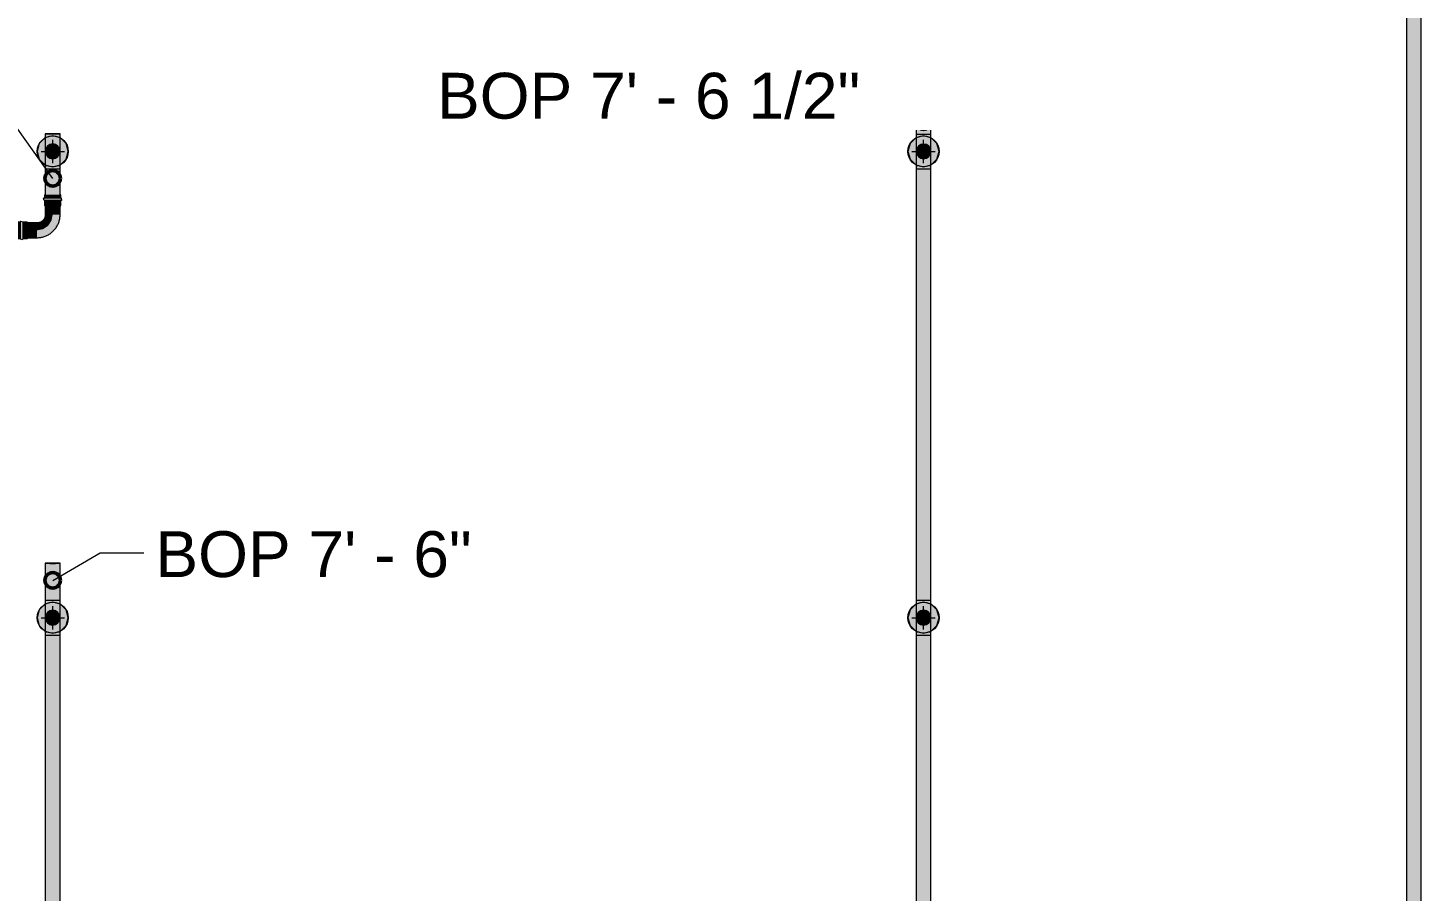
# Model space of a CAD drawing. Header units: inches. Extents: x -3385 to 41, y 7 to 1342.
# Drawn here: x -1183.2 to -1004, y 684.6 to 795.6 of the extents above; entities that cross this region are included whole.
import ezdxf

# ---------------------------------------------------------------- set-up
doc = ezdxf.new("R2010")
doc.units = ezdxf.units.IN
doc.header["$MEASUREMENT"] = 0
for name, color, linetype, lineweight in [('A-ANNO-NOTE', 131, 'Continuous', 9), ('G-ANNO-DIMS', 111, 'Continuous', 9), ('P-PIPE', 3, 'Continuous', 9), ('P-PIPE-CNTR', 3, 'Continuous', 9)]:
    doc.layers.add(name, color=color, linetype=linetype, lineweight=lineweight)
doc.styles.add('Arial', font='arial.ttf', dxfattribs={"height": 5.901198})

# ---------------------------------------------------------------- blocks, each defined once
blk = doc.blocks.new('Victaulic-VicPress316-Elbow 90-45deg Style P568_P571 - Standard-1102010-LOWER PARKING')
at = {"layer": 'P-PIPE'}
for points in [[(-1180.33, 773.75), (-1178.94, 773.76), (-1178.94, 774.13), (-1180.33, 774.13), (-1181.06, 774.13), (-1181.06, 773.76), (-1180.48, 773.75)], [(-1180, 773.42), (-1178.94, 773.43), (-1178.89, 773.46), (-1178.8, 773.57), (-1178.78, 773.59), (-1178.94, 773.76), (-1180.33, 773.75), (-1181.06, 773.75), (-1181.12, 773.72), (-1181.2, 773.61), (-1181.22, 773.59), (-1181.06, 773.43), (-1180.33, 773.42)], [(-1179.72, 772.65), (-1179.63, 772.66), (-1179.52, 772.68), (-1179.23, 772.65), (-1179.11, 772.68), (-1179.04, 772.68), (-1179.03, 772.69), (-1179.01, 772.7), (-1178.97, 772.75), (-1178.94, 772.87), (-1180.33, 772.87), (-1181.06, 772.87), (-1181, 772.73), (-1180.94, 772.66), (-1180.92, 772.69), (-1180.75, 772.65), (-1180.65, 772.67), (-1180.34, 772.66), (-1180.29, 772.65), (-1180.17, 772.66), (-1179.93, 772.67), (-1179.75, 772.65)], [(-1180, 771.59), (-1180, 771.59), (-1180.02, 772.67), (-1180.34, 772.66), (-1180.49, 772.68), (-1180.6, 772.67), (-1180.68, 772.67), (-1180.78, 772.65), (-1180.92, 772.69), (-1180.95, 772.65), (-1180.94, 771.6), (-1180.08, 771.59)], [(-1180, 771.59), (-1179.05, 771.6), (-1179.06, 772.66), (-1179.11, 772.68), (-1179.28, 772.66), (-1179.34, 772.67), (-1179.63, 772.66), (-1179.73, 772.65), (-1179.86, 772.66), (-1180, 772.67), (-1180, 772.34)], [(-1178.86, 773.67), (-1178.89, 773.72), (-1178.94, 773.75), (-1178.86, 773.68)], [(-1184.18, 768.52), (-1184.18, 769.9), (-1184.18, 770.64), (-1184.55, 770.64), (-1184.55, 769.25), (-1184.55, 768.52), (-1184.18, 768.52)], [(-1184.01, 768.36), (-1183.85, 768.52), (-1183.85, 769.9), (-1183.85, 770.64), (-1183.88, 770.69), (-1183.99, 770.78), (-1184.01, 770.8), (-1184.18, 770.64), (-1184.18, 769.25), (-1184.18, 768.52), (-1184.14, 768.47), (-1184.03, 768.38), (-1184.01, 768.36)], [(-1183.85, 768.52), (-1183.29, 768.52), (-1183.29, 769.9), (-1183.29, 770.64), (-1183.85, 770.64), (-1183.85, 769.25), (-1183.85, 768.59)], [(-1183.29, 768.52), (-1183.15, 768.58), (-1183.08, 768.64), (-1183.11, 768.66), (-1183.07, 768.83), (-1183.1, 768.93), (-1183.08, 769.24), (-1183.08, 769.3), (-1183.09, 769.41), (-1183.09, 769.65), (-1183.09, 769.95), (-1183.1, 770.06), (-1183.07, 770.35), (-1183.1, 770.47), (-1183.07, 770.53), (-1183.07, 770.53), (-1183.11, 770.55), (-1183.12, 770.57), (-1183.17, 770.61), (-1183.29, 770.64), (-1183.29, 769.25), (-1183.29, 768.55)], [(-1182.02, 768.63), (-1181.77, 768.68), (-1181.29, 768.75), (-1180.85, 768.88), (-1180.55, 769.06), (-1180, 769.45), (-1179.9, 769.53), (-1179.63, 769.94), (-1179.45, 770.17), (-1179.27, 770.49), (-1179.17, 770.87), (-1179.07, 771.52), (-1179.05, 771.6), (-1179.39, 771.59), (-1180, 771.59), (-1180.16, 770.82), (-1180.59, 770.17), (-1181.25, 769.73), (-1182.02, 769.58), (-1182.02, 768.65)], [(-1182.02, 769.58), (-1181.25, 769.73), (-1180.59, 770.17), (-1180.16, 770.82), (-1180, 771.59), (-1180.95, 771.59), (-1181.09, 771.06), (-1181.49, 770.67), (-1182.02, 770.52), (-1182.02, 769.74)], [(-1183.07, 768.63), (-1182.02, 768.65), (-1182.02, 769.58), (-1183.1, 769.57), (-1183.08, 769.24), (-1183.1, 769.09), (-1183.1, 769.03), (-1183.1, 768.9), (-1183.07, 768.8), (-1183.11, 768.66), (-1183.07, 768.63)], [(-1183.93, 768.44), (-1183.88, 768.47), (-1183.85, 768.52), (-1183.92, 768.44)]]:
    blk.add_hatch(color=256, dxfattribs=at).paths.add_polyline_path(points, flags=0)
h = blk.add_hatch(color=256, dxfattribs=at)
h.paths.add_polyline_path([(-1179.15, 772.87), (-1178.94, 772.87), (-1178.94, 773.43), (-1179.15, 773.42), (-1179.15, 772.87)], flags=0)
h.paths.add_polyline_path([(-1180.01, 772.87), (-1179.15, 772.87), (-1179.15, 773.42), (-1181.06, 773.43), (-1181.06, 772.87), (-1180.21, 772.87)], flags=0)
h = blk.add_hatch(color=256, dxfattribs=at)
h.paths.add_polyline_path([(-1179.28, 770.46), (-1179.15, 770.98), (-1179.17, 770.87), (-1179.25, 770.58)], flags=0)
h.paths.add_polyline_path([(-1179.75, 769.75), (-1179.45, 770.17), (-1179.49, 770.12), (-1179.69, 769.85)], flags=0)
h = blk.add_hatch(color=256, dxfattribs=at)
h.paths.add_polyline_path([(-1183.03, 769.58), (-1182.02, 769.58), (-1182.02, 770.53), (-1183.08, 770.52), (-1183.1, 770.47), (-1183.08, 770.3), (-1183.09, 770.25), (-1183.09, 769.95), (-1183.08, 769.86), (-1183.09, 769.73), (-1183.1, 769.58)], flags=0)
h.paths.add_polyline_path([(-1182.02, 769.9), (-1182.02, 769.9), (-1182.4, 769.95)], flags=0)
for p, q in [((-1181.06, 774.13), (-1181.06, 773.76)), ((-1178.94, 773.76), (-1178.94, 774.13)), ((-1181.06, 773.43), (-1181.06, 772.87)), ((-1181.06, 772.87), (-1180.95, 772.65)), ((-1180.95, 772.71), (-1180.95, 771.6)), ((-1179.05, 771.6), (-1179.05, 772.7)), ((-1179.02, 772.68), (-1179.05, 772.65)), ((-1178.94, 772.87), (-1179.02, 772.68)), ((-1178.94, 772.87), (-1178.94, 773.43)), ((-1184.18, 770.64), (-1184.55, 770.64)), ((-1183.29, 770.64), (-1183.85, 770.64)), ((-1183.29, 770.64), (-1183.07, 770.53)), ((-1182.02, 770.53), (-1183.12, 770.53)), ((-1184.55, 768.52), (-1184.18, 768.52)), ((-1183.85, 768.52), (-1183.29, 768.52)), ((-1183.29, 768.52), (-1183.1, 768.6)), ((-1183.14, 768.63), (-1182.02, 768.63)), ((-1183.1, 768.6), (-1183.07, 768.63))]:
    blk.add_line(p, q, dxfattribs=at)
at = {"layer": 'P-PIPE', "flags": 128}
for points in [[(-1181.03, 773.76), (-1181.04, 773.76), (-1181.05, 773.76), (-1181.05, 773.76), (-1181.06, 773.76), (-1181.07, 773.76), (-1181.09, 773.75), (-1181.18, 773.71)], [(-1178.83, 773.48), (-1178.93, 773.43), (-1178.94, 773.43), (-1178.94, 773.43), (-1178.95, 773.43), (-1178.96, 773.43), (-1178.97, 773.43), (-1178.98, 773.43), (-1178.99, 773.43), (-1179.01, 773.43), (-1179.03, 773.43), (-1179.04, 773.42), (-1179.06, 773.42), (-1179.08, 773.42), (-1179.1, 773.42), (-1179.13, 773.42), (-1179.15, 773.42), (-1179.18, 773.42), (-1179.21, 773.42), (-1179.24, 773.42), (-1179.27, 773.42), (-1179.3, 773.42), (-1179.33, 773.42), (-1179.36, 773.42), (-1179.4, 773.42), (-1179.43, 773.42), (-1179.47, 773.42), (-1179.51, 773.42), (-1179.54, 773.42), (-1179.58, 773.42), (-1179.62, 773.42), (-1179.66, 773.42), (-1179.7, 773.42), (-1179.74, 773.42), (-1179.78, 773.42), (-1179.82, 773.42), (-1179.87, 773.42), (-1179.91, 773.42), (-1179.95, 773.42), (-1179.99, 773.42), (-1180.04, 773.42), (-1180.08, 773.42), (-1180.12, 773.42), (-1180.16, 773.42), (-1180.2, 773.42), (-1180.25, 773.42), (-1180.29, 773.42), (-1180.33, 773.42), (-1180.37, 773.42), (-1180.41, 773.42), (-1180.45, 773.42), (-1180.48, 773.42), (-1180.52, 773.42), (-1180.56, 773.42), (-1180.59, 773.42), (-1180.63, 773.42), (-1180.66, 773.42), (-1180.69, 773.42), (-1180.73, 773.42), (-1180.76, 773.42), (-1180.79, 773.42), (-1180.81, 773.42), (-1180.84, 773.42), (-1180.87, 773.42), (-1180.89, 773.42), (-1180.91, 773.42), (-1180.93, 773.42), (-1180.95, 773.42), (-1180.97, 773.43), (-1180.99, 773.43), (-1181, 773.43), (-1181.02, 773.43), (-1181.03, 773.43), (-1181.04, 773.43), (-1181.05, 773.43), (-1181.05, 773.43), (-1181.06, 773.43), (-1181.07, 773.43), (-1181.1, 773.43), (-1181.18, 773.71)], [(-1178.83, 773.48), (-1178.92, 773.75), (-1178.94, 773.76), (-1178.94, 773.76), (-1178.95, 773.76), (-1178.96, 773.76), (-1178.97, 773.76), (-1178.98, 773.76)], [(-1184.13, 770.76), (-1184.17, 770.65), (-1184.18, 770.64), (-1184.18, 770.64), (-1184.18, 770.63), (-1184.18, 770.62), (-1184.18, 770.61), (-1184.18, 770.6), (-1184.18, 770.59), (-1184.18, 770.57), (-1184.18, 770.56), (-1184.18, 770.54), (-1184.18, 770.52), (-1184.18, 770.5), (-1184.18, 770.48), (-1184.18, 770.45), (-1184.18, 770.43), (-1184.18, 770.4), (-1184.18, 770.38), (-1184.18, 770.35), (-1184.18, 770.32), (-1184.18, 770.29), (-1184.18, 770.25), (-1184.18, 770.22), (-1184.18, 770.19), (-1184.18, 770.15), (-1184.18, 770.11), (-1184.18, 770.08), (-1184.18, 770.04), (-1184.18, 770), (-1184.18, 769.96), (-1184.18, 769.92), (-1184.18, 769.88), (-1184.18, 769.84), (-1184.18, 769.8), (-1184.18, 769.76), (-1184.18, 769.72), (-1184.18, 769.67), (-1184.18, 769.63), (-1184.18, 769.59), (-1184.18, 769.55), (-1184.18, 769.5), (-1184.18, 769.46), (-1184.18, 769.42), (-1184.18, 769.38), (-1184.18, 769.34), (-1184.18, 769.3), (-1184.18, 769.25), (-1184.18, 769.21), (-1184.18, 769.18), (-1184.18, 769.14), (-1184.18, 769.1), (-1184.18, 769.06), (-1184.18, 769.02), (-1184.18, 768.99), (-1184.18, 768.95), (-1184.18, 768.92), (-1184.18, 768.89), (-1184.18, 768.86), (-1184.18, 768.83), (-1184.18, 768.8), (-1184.18, 768.77), (-1184.18, 768.74), (-1184.18, 768.72), (-1184.18, 768.69), (-1184.18, 768.67), (-1184.18, 768.65), (-1184.18, 768.63), (-1184.18, 768.61), (-1184.18, 768.6), (-1184.18, 768.58), (-1184.18, 768.57), (-1184.18, 768.55), (-1184.18, 768.54), (-1184.18, 768.54), (-1184.18, 768.53), (-1184.18, 768.52), (-1184.17, 768.51), (-1184.17, 768.48), (-1183.89, 768.41)], [(-1184.13, 770.76), (-1183.85, 770.66), (-1183.85, 770.65), (-1183.85, 770.64), (-1183.85, 770.63), (-1183.85, 770.62), (-1183.85, 770.61), (-1183.84, 770.6)], [(-1181.26, 770.84), (-1181.29, 770.81), (-1181.32, 770.79), (-1181.36, 770.76), (-1181.39, 770.73), (-1181.43, 770.71), (-1181.46, 770.69), (-1181.5, 770.66), (-1181.54, 770.65), (-1181.58, 770.63), (-1181.61, 770.61), (-1181.65, 770.59), (-1181.69, 770.58), (-1181.74, 770.57), (-1181.78, 770.56), (-1181.82, 770.55), (-1181.86, 770.54), (-1181.9, 770.54), (-1181.95, 770.53), (-1181.99, 770.53), (-1182.02, 770.53)], [(-1180.95, 771.6), (-1180.95, 771.55), (-1180.95, 771.51), (-1180.96, 771.47), (-1180.96, 771.43), (-1180.97, 771.38), (-1180.98, 771.34), (-1180.99, 771.3), (-1181, 771.26), (-1181.02, 771.22), (-1181.03, 771.18), (-1181.05, 771.14), (-1181.07, 771.1), (-1181.09, 771.07), (-1181.11, 771.03), (-1181.14, 771), (-1181.16, 770.96), (-1181.19, 770.93), (-1181.22, 770.89), (-1181.24, 770.86), (-1181.26, 770.84)], [(-1179.92, 769.5), (-1179.84, 769.59), (-1179.76, 769.68), (-1179.68, 769.77), (-1179.61, 769.86), (-1179.54, 769.96), (-1179.48, 770.06), (-1179.42, 770.16), (-1179.37, 770.27), (-1179.31, 770.37), (-1179.27, 770.48), (-1179.23, 770.59), (-1179.19, 770.71), (-1179.15, 770.82), (-1179.13, 770.94), (-1179.1, 771.05), (-1179.08, 771.17), (-1179.07, 771.29), (-1179.06, 771.4), (-1179.05, 771.52), (-1179.05, 771.6)], [(-1182.02, 768.63), (-1181.9, 768.63), (-1181.78, 768.64), (-1181.66, 768.65), (-1181.54, 768.67), (-1181.43, 768.69), (-1181.31, 768.72), (-1181.2, 768.75), (-1181.08, 768.78), (-1180.97, 768.82), (-1180.86, 768.87), (-1180.75, 768.91), (-1180.65, 768.97), (-1180.54, 769.02), (-1180.44, 769.08), (-1180.34, 769.15), (-1180.25, 769.22), (-1180.15, 769.29), (-1180.06, 769.37), (-1179.97, 769.45), (-1179.92, 769.5)], [(-1183.84, 768.56), (-1183.85, 768.55), (-1183.85, 768.54), (-1183.85, 768.53), (-1183.85, 768.52), (-1183.85, 768.51), (-1183.85, 768.5), (-1183.89, 768.41)]]:
    blk.add_lwpolyline(points, dxfattribs=at)
at = {"layer": 'P-PIPE'}
for centre, major_axis, ratio, start_param, end_param in [((-1180, 774.13), (1.06, 0), 0.004167, 3.141593, 6.279024), ((-1180, 774.13), (1.06, 0), 0.004167, 2.803091, 2.899771), ((-1180, 774.13), (1.06, 0), 0.004167, 0, 0.340655), ((-1180, 773.76), (1.06, 0), 0.004167, 3.141593, 6.279024), ((-1180, 773.43), (1.06, 0), 0.004167, 3.141593, 6.279024), ((-1180, 772.65), (0.95, 0), 0.004167, 3.76575, 3.7926), ((-1180, 772.65), (0.95, 0), 0.004167, 4.373335, 4.394069), ((-1180, 772.65), (0.95, 0), 0.004167, 5.022387, 5.043121), ((-1180, 772.65), (0.95, 0), 0.004167, 5.623856, 5.650706), ((-1184.55, 769.58), (0, 1.06), 0.004161, 0.004167, 3.141593), ((-1184.18, 769.58), (0, 1.06), 0.004161, 0.004167, 3.141593), ((-1183.85, 769.58), (0, 1.06), 0.004161, 0.004167, 3.141593), ((-1183.07, 769.58), (0, 0.95), 0.004161, 1.24007, 1.260804), ((-1183.07, 769.58), (0, 0.95), 0.004161, 1.889122, 1.909856), ((-1183.07, 769.58), (0, 0.95), 0.004161, 0.632485, 0.659335), ((-1183.07, 769.58), (0, 0.95), 0.004161, 2.490591, 2.517441)]:
    blk.add_ellipse(centre, major_axis=major_axis, ratio=ratio, start_param=start_param, end_param=end_param, dxfattribs=at)

msp = doc.modelspace()

# ---------------------------------------------------------------- hatches: boundary and pattern name
at = {"layer": 'A-ANNO-NOTE'}
h = msp.add_hatch(color=256, dxfattribs=at)
edge = h.paths.add_edge_path(flags=0)
edge.add_arc((-1180, 779.743), 2, 0, 360)
for points in [[(-1180, 777.743), (-1179, 778.011), (-1178.268, 778.743), (-1178, 779.743), (-1178.268, 780.743), (-1179, 781.475), (-1180, 781.743), (-1181, 781.475), (-1181.732, 780.743), (-1182, 779.743), (-1181.732, 778.743), (-1181, 778.011)], [(-1068, 777.743), (-1067, 778.011), (-1066.268, 778.743), (-1066, 779.743), (-1066.268, 780.743), (-1067, 781.475), (-1068, 781.743), (-1069, 781.475), (-1069.732, 780.743), (-1070, 779.743), (-1069.732, 778.743), (-1069, 778.011)], [(-1180, 717.743), (-1179, 718.011), (-1178.268, 718.743), (-1178, 719.743), (-1178.268, 720.743), (-1179, 721.475), (-1180, 721.743), (-1181, 721.475), (-1181.732, 720.743), (-1182, 719.743), (-1181.732, 718.743), (-1181, 718.011)], [(-1068, 717.743), (-1067, 718.011), (-1066.268, 718.743), (-1066, 719.743), (-1066.268, 720.743), (-1067, 721.475), (-1068, 721.743), (-1069, 721.475), (-1069.732, 720.743), (-1070, 719.743), (-1069.732, 718.743), (-1069, 718.011)]]:
    msp.add_hatch(color=256, dxfattribs=at).paths.add_polyline_path(points, flags=0)
h = msp.add_hatch(color=256, dxfattribs=at)
edge = h.paths.add_edge_path(flags=0)
edge.add_arc((-1068, 779.743), 2, 0, 360)
h = msp.add_hatch(color=256, dxfattribs=at)
edge = h.paths.add_edge_path(flags=0)
edge.add_arc((-1180, 719.743), 2, 0, 360)
h = msp.add_hatch(color=256, dxfattribs=at)
edge = h.paths.add_edge_path(flags=0)
edge.add_arc((-1068, 719.743), 2, 0, 360)
at = {"layer": 'P-PIPE'}
for points in [[(-1004.95, 580.904), (-1004.951, 919.188), (-1005.9, 919.19), (-1005.9, 580.908), (-1005.425, 580.904), (-1005.196, 580.904)], [(-1004.95, 580.904), (-1004, 580.908), (-1004, 919.191), (-1004.95, 919.183), (-1004.95, 590.214)], [(-1068.464, 781.971), (-1067.989, 781.972), (-1068, 784.982), (-1068.95, 784.982), (-1068.939, 781.976), (-1068.465, 781.972)], [(-1067.989, 781.972), (-1067.039, 781.979), (-1067.05, 784.989), (-1067.525, 784.984), (-1068, 784.982), (-1067.992, 782.651)], [(-1180, 778.793), (-1179.754, 778.825), (-1179.525, 778.92), (-1179.328, 779.071), (-1179.177, 779.268), (-1179.082, 779.497), (-1179.05, 779.743), (-1179.082, 779.989), (-1179.177, 780.218), (-1179.328, 780.415), (-1179.525, 780.566), (-1179.754, 780.66), (-1180, 780.693), (-1180.246, 780.66), (-1180.475, 780.566), (-1180.672, 780.415), (-1180.823, 780.218), (-1180.918, 779.989), (-1180.95, 779.743), (-1180.918, 779.497), (-1180.823, 779.268), (-1180.672, 779.071), (-1180.475, 778.92), (-1180.246, 778.825)], [(-1180.001, 778.791), (-1179.75, 778.826), (-1179.523, 778.921), (-1179.326, 779.073), (-1179.176, 779.269), (-1179.082, 779.497), (-1179.05, 779.743), (-1179.05, 779.741), (-1179.084, 779.493), (-1179.177, 779.268), (-1179.328, 779.071), (-1179.528, 778.919), (-1179.758, 778.825), (-1180.006, 778.794), (-1180.258, 778.83), (-1180.475, 778.92), (-1180.68, 779.081), (-1180.823, 779.268), (-1180.919, 779.508), (-1180.95, 779.743), (-1180.915, 779.996), (-1180.823, 780.218), (-1180.669, 780.417), (-1180.475, 780.566), (-1180.246, 780.66), (-1180.247, 780.66), (-1180.477, 780.565), (-1180.674, 780.413), (-1180.825, 780.214), (-1180.92, 779.984), (-1180.95, 779.731), (-1180.918, 779.493), (-1180.82, 779.262), (-1180.672, 779.069), (-1180.47, 778.916), (-1180.24, 778.823), (-1180.004, 778.792)], [(-1067.99, 778.782), (-1067.744, 778.815), (-1067.515, 778.91), (-1067.318, 779.061), (-1067.167, 779.257), (-1067.072, 779.486), (-1067.04, 779.732), (-1067.072, 779.978), (-1067.167, 780.207), (-1067.318, 780.404), (-1067.515, 780.555), (-1067.744, 780.65), (-1067.99, 780.682), (-1068.235, 780.65), (-1068.465, 780.555), (-1068.661, 780.404), (-1068.812, 780.207), (-1068.907, 779.978), (-1068.94, 779.732), (-1068.907, 779.486), (-1068.812, 779.257), (-1068.661, 779.061), (-1068.465, 778.91), (-1068.235, 778.815)], [(-1068, 721.982), (-1067.05, 721.986), (-1067.039, 777.487), (-1067.514, 777.484), (-1067.989, 777.484), (-1067.999, 727.669)], [(-1180, 718.793), (-1179.754, 718.825), (-1179.525, 718.92), (-1179.328, 719.071), (-1179.177, 719.268), (-1179.082, 719.497), (-1179.05, 719.743), (-1179.082, 719.989), (-1179.177, 720.218), (-1179.328, 720.415), (-1179.525, 720.566), (-1179.754, 720.66), (-1180, 720.693), (-1180.246, 720.66), (-1180.475, 720.566), (-1180.672, 720.415), (-1180.823, 720.218), (-1180.918, 719.989), (-1180.95, 719.743), (-1180.918, 719.497), (-1180.823, 719.268), (-1180.672, 719.071), (-1180.475, 718.92), (-1180.246, 718.825)], [(-1180, 718.791), (-1179.75, 718.826), (-1179.523, 718.921), (-1179.326, 719.073), (-1179.176, 719.27), (-1179.082, 719.498), (-1179.05, 719.744), (-1179.082, 719.989), (-1179.177, 720.218), (-1179.177, 720.218), (-1179.082, 719.989), (-1179.05, 719.741), (-1179.084, 719.492), (-1179.177, 719.268), (-1179.328, 719.071), (-1179.527, 718.919), (-1179.758, 718.825), (-1180.006, 718.794), (-1180.257, 718.83), (-1180.475, 718.92), (-1180.679, 719.08), (-1180.823, 719.268), (-1180.919, 719.506), (-1180.95, 719.743), (-1180.915, 719.995), (-1180.823, 720.218), (-1180.669, 720.417), (-1180.475, 720.566), (-1180.245, 720.661), (-1180, 720.693), (-1179.754, 720.66), (-1179.754, 720.661), (-1180.002, 720.693), (-1180.247, 720.66), (-1180.477, 720.565), (-1180.674, 720.414), (-1180.825, 720.215), (-1180.919, 719.984), (-1180.95, 719.732), (-1180.918, 719.493), (-1180.82, 719.262), (-1180.67, 719.068), (-1180.47, 718.916), (-1180.241, 718.823), (-1180.004, 718.792)], [(-1068, 718.793), (-1067.754, 718.825), (-1067.525, 718.92), (-1067.328, 719.071), (-1067.177, 719.268), (-1067.082, 719.497), (-1067.05, 719.743), (-1067.082, 719.989), (-1067.177, 720.218), (-1067.328, 720.415), (-1067.525, 720.566), (-1067.754, 720.66), (-1068, 720.693), (-1068.246, 720.66), (-1068.475, 720.566), (-1068.672, 720.415), (-1068.823, 720.218), (-1068.918, 719.989), (-1068.95, 719.743), (-1068.918, 719.497), (-1068.823, 719.268), (-1068.672, 719.071), (-1068.475, 718.92), (-1068.246, 718.825)], [(-1180, 637.982), (-1179.05, 637.986), (-1179.05, 717.498), (-1179.525, 717.495), (-1180, 717.494), (-1180, 645.196)], [(-1068, 637.982), (-1067.05, 637.986), (-1067.05, 717.498), (-1067.525, 717.495), (-1068, 717.494), (-1068, 645.196)]]:
    msp.add_hatch(color=256, dxfattribs=at).paths.add_polyline_path(points, flags=0)
h = msp.add_hatch(color=256, dxfattribs=at)
h.paths.add_polyline_path([(-1180.951, 779.742), (-1180.918, 779.992), (-1180.788, 780.275), (-1180.655, 780.432), (-1180.443, 780.579), (-1180.246, 780.661), (-1180.001, 780.694), (-1180.001, 781.982), (-1180.951, 781.986), (-1180.951, 779.743)], flags=0)
h.paths.add_polyline_path([(-1180.001, 777.494), (-1180.012, 778.793), (-1180.254, 778.826), (-1180.478, 778.92), (-1180.674, 779.071), (-1180.841, 779.309), (-1180.88, 779.38), (-1180.934, 779.559), (-1180.951, 779.737), (-1180.951, 777.498), (-1180.476, 777.495), (-1180.247, 777.494)], flags=0)
h = msp.add_hatch(color=256, dxfattribs=at)
h.paths.add_polyline_path([(-1179.05, 779.742), (-1179.05, 781.986), (-1179.525, 781.983), (-1180.001, 781.982), (-1180, 780.693), (-1179.747, 780.658), (-1179.523, 780.564), (-1179.328, 780.414), (-1179.159, 780.175), (-1179.121, 780.104), (-1179.068, 779.925), (-1179.05, 779.743)], flags=0)
h.paths.add_polyline_path([(-1180.001, 777.494), (-1179.05, 777.498), (-1179.05, 779.741), (-1179.082, 779.496), (-1179.213, 779.209), (-1179.347, 779.052), (-1179.54, 778.913), (-1179.755, 778.824), (-1180.001, 778.791), (-1180.001, 778.682)], flags=0)
h = msp.add_hatch(color=256, dxfattribs=at)
h.paths.add_polyline_path([(-1068.662, 777.485), (-1068.661, 777.518), (-1068.646, 778.781)], flags=0)
h.paths.add_polyline_path([(-1067.989, 777.484), (-1067.99, 778.781), (-1068.005, 778.783), (-1068.243, 778.815), (-1068.475, 778.916), (-1068.664, 779.063), (-1068.83, 779.298), (-1068.869, 779.37), (-1068.922, 779.549), (-1068.94, 779.73), (-1068.94, 777.488), (-1068.465, 777.484), (-1068.16, 777.484)], flags=0)
h.paths.add_polyline_path([(-1068.94, 779.732), (-1068.892, 780.016), (-1068.869, 780.093), (-1068.777, 780.264), (-1068.644, 780.421), (-1068.42, 780.574), (-1068.235, 780.65), (-1067.989, 780.683), (-1067.99, 781.972), (-1068.465, 781.971), (-1068.475, 781.971), (-1068.94, 781.976), (-1068.94, 779.732)], flags=0)
h = msp.add_hatch(color=256, dxfattribs=at)
h.paths.add_polyline_path([(-1067.989, 777.484), (-1067.039, 777.488), (-1067.04, 779.722), (-1067.072, 779.483), (-1067.202, 779.198), (-1067.336, 779.041), (-1067.515, 778.908), (-1067.743, 778.813), (-1067.989, 778.781), (-1067.989, 777.895)], flags=0)
h.paths.add_polyline_path([(-1067.039, 779.732), (-1067.039, 781.976), (-1067.514, 781.972), (-1067.989, 781.972), (-1067.988, 780.682), (-1067.735, 780.648), (-1067.513, 780.554), (-1067.317, 780.403), (-1067.148, 780.165), (-1067.11, 780.093), (-1067.056, 779.914), (-1067.039, 779.732)], flags=0)
h = msp.add_hatch(color=256, dxfattribs=at)
h.paths.add_polyline_path([(-1067.989, 778.781), (-1067.738, 778.815), (-1067.511, 778.911), (-1067.314, 779.064), (-1067.164, 779.261), (-1067.071, 779.489), (-1067.04, 779.739), (-1067.072, 779.98), (-1067.168, 780.209), (-1067.318, 780.405), (-1067.515, 780.556), (-1067.744, 780.65), (-1067.991, 780.682), (-1068.236, 780.65), (-1068.465, 780.555), (-1068.662, 780.404), (-1068.813, 780.206), (-1068.908, 779.976), (-1068.94, 779.727), (-1068.907, 779.483), (-1068.811, 779.254), (-1068.659, 779.057), (-1068.461, 778.907), (-1068.231, 778.813), (-1067.99, 778.781)], flags=0)
h.paths.add_polyline_path([(-1067.99, 778.782), (-1068.235, 778.815), (-1068.465, 778.91), (-1068.666, 779.066), (-1068.812, 779.257), (-1068.908, 779.491), (-1068.94, 779.732), (-1068.907, 779.979), (-1068.811, 780.209), (-1068.661, 780.404), (-1068.464, 780.555), (-1068.235, 780.65), (-1067.99, 780.682), (-1067.742, 780.649), (-1067.512, 780.553), (-1067.318, 780.404), (-1067.165, 780.202), (-1067.072, 779.978), (-1067.041, 779.724), (-1067.072, 779.486), (-1067.169, 779.255), (-1067.326, 779.054), (-1067.515, 778.91), (-1067.744, 778.815), (-1067.989, 778.782)], flags=0)
h = msp.add_hatch(color=256, dxfattribs=at)
h.paths.add_polyline_path([(-1180.175, 774.127), (-1180.001, 774.132), (-1180.001, 777.494), (-1180.951, 777.497), (-1180.941, 774.13), (-1180.247, 774.127)], flags=0)
h.paths.add_polyline_path([(-1180.479, 774.128), (-1180.479, 774.129), (-1180.479, 775.778)], flags=0)
h = msp.add_hatch(color=256, dxfattribs=at)
h.paths.add_polyline_path([(-1179.759, 774.127), (-1179.051, 774.131), (-1179.051, 777.498), (-1179.526, 777.495), (-1180.001, 777.494), (-1180.001, 774.127), (-1179.84, 774.127)], flags=0)
h.paths.add_polyline_path([(-1179.529, 774.128), (-1179.529, 774.128), (-1179.529, 775.778)], flags=0)
h = msp.add_hatch(color=256, dxfattribs=at)
h.paths.add_polyline_path([(-1068.672, 721.984), (-1068.672, 721.984), (-1068.672, 727.669)], flags=0)
h.paths.add_polyline_path([(-1068, 721.982), (-1067.989, 777.484), (-1068.939, 777.487), (-1068.944, 721.986), (-1068.475, 721.983), (-1068.246, 721.982)], flags=0)
h = msp.add_hatch(color=256, dxfattribs=at)
h.paths.add_polyline_path([(-1180.673, 721.983), (-1180.673, 721.984), (-1180.673, 726.722)], flags=0)
h.paths.add_polyline_path([(-1180, 721.982), (-1180, 726.738), (-1180.95, 726.742), (-1180.95, 721.986), (-1180.474, 721.983), (-1180.246, 721.982)], flags=0)
h = msp.add_hatch(color=256, dxfattribs=at)
h.paths.add_polyline_path([(-1179.178, 721.984), (-1179.05, 721.986), (-1179.05, 726.742), (-1179.178, 726.74), (-1179.178, 721.985)], flags=0)
h.paths.add_polyline_path([(-1179.525, 721.983), (-1179.178, 721.984), (-1179.178, 726.74), (-1179.525, 726.739), (-1179.525, 722.428)], flags=0)
h.paths.add_polyline_path([(-1180, 721.982), (-1179.525, 721.983), (-1179.525, 726.739), (-1180, 726.738)], flags=0)
h = msp.add_hatch(color=256, dxfattribs=at)
h.paths.add_polyline_path([(-1180.951, 719.742), (-1180.918, 719.991), (-1180.788, 720.275), (-1180.655, 720.432), (-1180.443, 720.579), (-1180.245, 720.661), (-1180, 720.693), (-1180, 721.982), (-1180.951, 721.986), (-1180.951, 719.743)], flags=0)
h.paths.add_polyline_path([(-1180, 717.494), (-1180.011, 718.793), (-1180.254, 718.826), (-1180.478, 718.92), (-1180.676, 719.075), (-1180.841, 719.309), (-1180.88, 719.38), (-1180.934, 719.559), (-1180.951, 719.738), (-1180.951, 717.498), (-1180.475, 717.495), (-1180.247, 717.494)], flags=0)
h = msp.add_hatch(color=256, dxfattribs=at)
h.paths.add_polyline_path([(-1179.05, 719.742), (-1179.05, 721.986), (-1179.525, 721.983), (-1180, 721.982), (-1179.999, 720.693), (-1179.746, 720.658), (-1179.525, 720.566), (-1179.299, 720.376), (-1179.177, 720.218), (-1179.067, 719.925), (-1179.05, 719.745)], flags=0)
h.paths.add_polyline_path([(-1180, 717.494), (-1179.05, 717.498), (-1179.05, 719.739), (-1179.082, 719.495), (-1179.213, 719.209), (-1179.347, 719.052), (-1179.539, 718.913), (-1179.754, 718.824), (-1180, 718.791), (-1180, 718.682)], flags=0)
h = msp.add_hatch(color=256, dxfattribs=at)
h.paths.add_polyline_path([(-1068.951, 719.742), (-1068.918, 719.99), (-1068.788, 720.275), (-1068.655, 720.432), (-1068.442, 720.579), (-1068.245, 720.661), (-1068, 720.693), (-1068, 721.982), (-1068.951, 721.986), (-1068.951, 719.743)], flags=0)
h.paths.add_polyline_path([(-1068, 717.494), (-1068.011, 718.793), (-1068.254, 718.826), (-1068.477, 718.92), (-1068.675, 719.074), (-1068.841, 719.309), (-1068.879, 719.38), (-1068.933, 719.559), (-1068.951, 719.74), (-1068.951, 717.498), (-1068.475, 717.495), (-1068.246, 717.494)], flags=0)
h = msp.add_hatch(color=256, dxfattribs=at)
h.paths.add_polyline_path([(-1068, 718.791), (-1067.749, 718.826), (-1067.522, 718.921), (-1067.325, 719.074), (-1067.175, 719.271), (-1067.081, 719.499), (-1067.05, 719.748), (-1067.082, 719.99), (-1067.178, 720.219), (-1067.329, 720.415), (-1067.526, 720.566), (-1067.755, 720.661), (-1068.001, 720.693), (-1068.247, 720.66), (-1068.476, 720.565), (-1068.673, 720.414), (-1068.824, 720.216), (-1068.919, 719.986), (-1068.95, 719.736), (-1068.918, 719.494), (-1068.821, 719.264), (-1068.67, 719.068), (-1068.471, 718.917), (-1068.241, 718.823), (-1068.004, 718.792)], flags=0)
h.paths.add_polyline_path([(-1068, 718.793), (-1068.255, 718.829), (-1068.475, 718.92), (-1068.677, 719.078), (-1068.823, 719.268), (-1068.918, 719.503), (-1068.95, 719.743), (-1068.916, 719.992), (-1068.823, 720.218), (-1068.67, 720.416), (-1068.475, 720.566), (-1068.245, 720.661), (-1068, 720.693), (-1067.753, 720.66), (-1067.525, 720.566), (-1067.326, 720.412), (-1067.177, 720.218), (-1067.082, 719.989), (-1067.05, 719.739), (-1067.085, 719.49), (-1067.177, 719.268), (-1067.328, 719.071), (-1067.527, 718.919), (-1067.757, 718.825)], flags=0)
h = msp.add_hatch(color=256, dxfattribs=at)
h.paths.add_polyline_path([(-1067.049, 719.742), (-1067.049, 721.986), (-1067.525, 721.983), (-1067.754, 721.982), (-1067.754, 721.982), (-1068, 721.982), (-1067.999, 720.693), (-1067.744, 720.657), (-1067.514, 720.558), (-1067.318, 720.401), (-1067.159, 720.176), (-1067.121, 720.104), (-1067.067, 719.925), (-1067.05, 719.75)], flags=0)
h.paths.add_polyline_path([(-1068, 717.494), (-1067.049, 717.498), (-1067.05, 719.735), (-1067.082, 719.494), (-1067.213, 719.209), (-1067.346, 719.052), (-1067.539, 718.913), (-1067.754, 718.824), (-1068, 718.791), (-1068, 718.682)], flags=0)
h = msp.add_hatch(color=256, dxfattribs=at)
h.paths.add_polyline_path([(-1180.673, 637.983), (-1180.673, 637.984), (-1180.673, 645.196)], flags=0)
h.paths.add_polyline_path([(-1180, 637.982), (-1180, 717.494), (-1180.95, 717.497), (-1180.95, 637.986), (-1180.474, 637.983), (-1180.246, 637.982)], flags=0)
h = msp.add_hatch(color=256, dxfattribs=at)
h.paths.add_polyline_path([(-1068.672, 637.983), (-1068.672, 637.984), (-1068.672, 645.196)], flags=0)
h.paths.add_polyline_path([(-1068, 637.982), (-1068, 717.494), (-1068.95, 717.497), (-1068.95, 637.986), (-1068.473, 637.983), (-1068.246, 637.982)], flags=0)

# ---------------------------------------------------------------- linework, layer by layer
at = {"layer": 'A-ANNO-NOTE'}
for p, q in [((-1181, 781.475), (-1181.732, 780.743)), ((-1180, 781.743), (-1181, 781.475)), ((-1179, 781.475), (-1180, 781.743)), ((-1178.268, 780.743), (-1179, 781.475)), ((-1069, 781.475), (-1069.732, 780.743)), ((-1068, 781.743), (-1069, 781.475)), ((-1067, 781.475), (-1068, 781.743)), ((-1066.268, 780.743), (-1067, 781.475)), ((-1181.732, 780.743), (-1182, 779.743)), ((-1182, 779.743), (-1181.732, 778.743)), ((-1178, 779.743), (-1178.268, 780.743)), ((-1178.268, 778.743), (-1178, 779.743)), ((-1069.732, 780.743), (-1070, 779.743)), ((-1070, 779.743), (-1069.732, 778.743)), ((-1066, 779.743), (-1066.268, 780.743)), ((-1066.268, 778.743), (-1066, 779.743)), ((-1181.732, 778.743), (-1181, 778.011)), ((-1181, 778.011), (-1180, 777.743)), ((-1180, 777.743), (-1179, 778.011)), ((-1179, 778.011), (-1178.268, 778.743)), ((-1069.732, 778.743), (-1069, 778.011)), ((-1069, 778.011), (-1068, 777.743)), ((-1068, 777.743), (-1067, 778.011)), ((-1067, 778.011), (-1066.268, 778.743)), ((-1181.732, 720.743), (-1182, 719.743)), ((-1181, 721.475), (-1181.732, 720.743)), ((-1180, 721.743), (-1181, 721.475)), ((-1179, 721.475), (-1180, 721.743)), ((-1178.268, 720.743), (-1179, 721.475)), ((-1178, 719.743), (-1178.268, 720.743)), ((-1069.732, 720.743), (-1070, 719.743)), ((-1069, 721.475), (-1069.732, 720.743)), ((-1068, 721.743), (-1069, 721.475)), ((-1067, 721.475), (-1068, 721.743)), ((-1066.268, 720.743), (-1067, 721.475)), ((-1066, 719.743), (-1066.268, 720.743)), ((-1182, 719.743), (-1181.732, 718.743)), ((-1181.732, 718.743), (-1181, 718.011)), ((-1179, 718.011), (-1178.268, 718.743)), ((-1178.268, 718.743), (-1178, 719.743)), ((-1070, 719.743), (-1069.732, 718.743)), ((-1069.732, 718.743), (-1069, 718.011)), ((-1067, 718.011), (-1066.268, 718.743)), ((-1066.268, 718.743), (-1066, 719.743)), ((-1181, 718.011), (-1180, 717.743)), ((-1180, 717.743), (-1179, 718.011)), ((-1069, 718.011), (-1068, 717.743)), ((-1068, 717.743), (-1067, 718.011))]:
    msp.add_line(p, q, dxfattribs=at)
for centre in [(-1180, 779.743), (-1068, 779.743), (-1180, 719.743), (-1068, 719.743)]:
    msp.add_circle(centre, 2, dxfattribs=at)
at = {"layer": 'G-ANNO-DIMS'}
for p, q in [((-1180.001, 776.271), (-1188.577, 788.331)), ((-1071.465, 787.045), (-1075.016, 787.045)), ((-1067.995, 783.575), (-1071.465, 787.045)), ((-1180, 724.549), (-1173.902, 728.07)), ((-1173.902, 728.07), (-1168.298, 728.07))]:
    msp.add_line(p, q, dxfattribs=at)
at = {"layer": 'G-ANNO-DIMS', "lineweight": 50}
for centre in [(-1067.995, 783.575), (-1180.001, 776.271), (-1180, 724.549)]:
    msp.add_circle(centre, 1, dxfattribs=at)
at = {"layer": 'P-PIPE'}
for p, q in [((-1005.9, 919.191), (-1005.9, 580.908)), ((-1004, 580.908), (-1004, 919.191)), ((-1068.95, 784.982), (-1068.939, 781.972)), ((-1067.039, 781.979), (-1067.05, 784.989)), ((-1180.951, 781.986), (-1180.951, 777.498)), ((-1179.05, 777.498), (-1179.05, 781.986)), ((-1068.94, 781.976), (-1068.94, 777.488)), ((-1067.039, 777.488), (-1067.039, 781.976)), ((-1068.94, 779.732), (-1068.94, 779.732)), ((-1067.039, 779.732), (-1067.039, 779.732)), ((-1180.951, 777.498), (-1180.951, 774.13)), ((-1179.051, 774.13), (-1179.051, 777.498)), ((-1068.939, 777.488), (-1068.95, 721.986)), ((-1067.05, 721.986), (-1067.039, 777.487)), ((-1180.95, 726.742), (-1180.95, 721.986)), ((-1179.05, 721.986), (-1179.05, 726.742)), ((-1180.951, 721.986), (-1180.951, 717.498)), ((-1179.05, 717.498), (-1179.05, 721.986)), ((-1068.951, 721.986), (-1068.951, 717.498)), ((-1067.049, 717.498), (-1067.049, 721.986)), ((-1180.95, 717.498), (-1180.95, 637.986)), ((-1179.05, 637.986), (-1179.05, 717.498)), ((-1068.95, 717.498), (-1068.95, 637.986)), ((-1067.05, 637.986), (-1067.05, 717.498))]:
    msp.add_line(p, q, dxfattribs=at)
for centre, radius, start, end in [((-1180, 779.743), 0.95, 0, 180), ((-1180, 779.743), 0.95, 180, 0), ((-1180, 779.268), 0.475, 90, 270), ((-1180, 780.218), 0.475, 270, 90), ((-1067.99, 779.732), 0.95, 0, 180), ((-1067.99, 779.732), 0.95, 180, 0), ((-1067.99, 779.257), 0.475, 90, 270), ((-1067.99, 780.207), 0.475, 270, 90), ((-1180, 719.743), 0.95, 0, 180), ((-1180, 720.218), 0.475, 270, 90), ((-1068, 719.743), 0.95, 0, 180), ((-1068, 720.218), 0.475, 270, 90), ((-1180, 719.743), 0.95, 180, 0), ((-1180, 719.268), 0.475, 90, 270), ((-1068, 719.743), 0.95, 180, 0), ((-1068, 719.268), 0.475, 90, 270)]:
    msp.add_arc(centre, radius, start, end, dxfattribs=at)
for centre, major_axis, start_param, end_param in [((-1068, 784.986), (0.95, 0.003), 1.5707963, 3.1415927), ((-1068, 784.986), (0.95, 0.003), 3.1415927, 4.712389), ((-1068, 784.986), (0.95, 0.003), 0, 1.5707963), ((-1068, 784.986), (0.95, 0.003), 4.712389, 6.2831853), ((-1180.001, 781.986), (-0.951, 0), 4.712389, 7.8539816), ((-1180.001, 781.986), (-0.951, 0), 1.5707963, 4.712389), ((-1067.989, 781.976), (0.951, 0), 3.1415927, 3.403392), ((-1067.989, 781.976), (0.951, 0), 3.4054826, 3.6651914), ((-1067.989, 781.976), (0.951, 0), 3.6663762, 3.9269908), ((-1067.989, 781.976), (0.95, 0.003), 3.6651914, 3.926048), ((-1067.989, 781.976), (0.951, 0), 3.9277387, 4.1887902), ((-1067.989, 781.976), (0.95, 0.003), 3.9269908, 4.1882462), ((-1067.989, 781.976), (0.951, 0), 4.189257, 4.4505896), ((-1067.989, 781.976), (0.95, 0.003), 4.1887902, 4.4503395), ((-1067.989, 781.976), (0.951, 0), 4.4508225, 4.712389), ((-1067.989, 781.976), (-0.951, 0), 1.5708112, 3.403392), ((-1067.989, 781.976), (0.95, 0.003), 4.712389, 4.9741884), ((-1067.989, 781.976), (0.95, 0.003), 4.9744075, 5.2359878), ((-1067.989, 781.976), (0.95, 0.003), 5.2364994, 6.2831853), ((-1180.001, 777.498), (-0.951, 0), 0, 1.5707963), ((-1180.001, 777.498), (-0.95, 0), 0.5235988, 0.7844327), ((-1180.001, 777.498), (-0.95, 0), 0.7853982, 1.0466737), ((-1180.001, 777.498), (-0.95, 0), 1.0471976, 1.3087641), ((-1180.001, 777.498), (-0.95, 0), 1.3089969, 1.5707963), ((-1180.001, 777.498), (-0.951, 0), 1.5707963, 3.1415927), ((-1180.001, 777.498), (-0.95, 0), 1.5707963, 1.8325957), ((-1180.001, 777.498), (-0.95, 0), 1.8328286, 2.0943951), ((-1180.001, 777.498), (-0.95, 0), 2.094919, 2.3561945), ((-1180.001, 777.498), (-0.95, 0), 2.35716, 2.6179939), ((-1067.989, 777.488), (0.951, 0), 3.1415927, 3.9269908), ((-1067.989, 777.488), (-0.95, 0), 0.5235988, 0.7844336), ((-1067.989, 777.488), (-0.95, 0), 0.7853982, 1.0466746), ((-1067.989, 777.488), (-0.95, 0), 1.0471976, 1.3087649), ((-1067.989, 777.488), (-0.95, 0), 1.3089969, 1.5707963), ((-1067.989, 777.488), (0.951, 0), 4.712389, 6.2831853), ((-1067.989, 777.488), (-0.95, 0), 1.5707971, 1.8325957), ((-1067.989, 777.488), (-0.95, 0), 1.8328294, 2.0943951), ((-1067.989, 777.488), (-0.95, 0), 2.0949199, 2.3561945), ((-1067.989, 777.488), (-0.95, 0), 2.3571609, 2.6179939), ((-1180, 726.742), (0.95, 0), 1.5707963, 3.1415927), ((-1180, 726.742), (0.95, 0), 3.1415927, 4.712389), ((-1180, 726.742), (0.95, 0), 0, 1.5707963), ((-1180, 726.742), (0.95, 0), 4.712389, 6.2831853), ((-1180, 721.986), (0.951, 0), 3.1415927, 3.403392), ((-1180, 721.986), (0.951, 0), 3.4054884, 3.6651914), ((-1180, 721.986), (0.95, 0), 3.6651914, 3.9260253), ((-1180, 721.986), (0.951, 0), 3.6663729, 3.9269908), ((-1180, 721.986), (0.95, 0), 3.9269908, 4.1882663), ((-1180, 721.986), (0.951, 0), 3.9277311, 4.1887902), ((-1180, 721.986), (0.951, 0), 4.1892397, 4.4505896), ((-1180, 721.986), (0.95, 0), 4.1887902, 4.4503567), ((-1180, 721.986), (0.95, 0), 4.4505896, 4.712389), ((-1180, 721.986), (0.951, 0), 4.4508064, 4.712389), ((-1180, 721.986), (0.951, 0), 4.712389, 6.2831853), ((-1180, 721.986), (0.95, 0), 4.712389, 4.9741884), ((-1180, 721.986), (0.95, 0), 4.9744212, 5.2359878), ((-1180, 721.986), (0.95, 0), 5.2365116, 5.4977871), ((-1180, 721.986), (0.95, 0), 5.4987526, 5.7595865), ((-1068, 721.986), (0.951, 0), 3.1415927, 3.403392), ((-1068, 721.986), (0.951, 0), 3.4054879, 3.6651914), ((-1068, 721.986), (0.951, 0), 3.6663723, 3.9269908), ((-1068, 721.986), (-0.95, 0), 0.5235988, 0.7844336), ((-1068, 721.986), (-0.95, 0), 0.7853982, 1.0466746), ((-1068, 721.986), (0.951, 0), 3.9277304, 4.1887902), ((-1068, 721.986), (0.951, 0), 4.1892389, 4.4505896), ((-1068, 721.986), (-0.95, 0), 1.0471976, 1.3087649), ((-1068, 721.986), (0.951, 0), 4.4508056, 4.7123882), ((-1068, 721.986), (-0.95, 0), 1.3089969, 1.5707963), ((-1068, 721.986), (0.951, 0), 4.712389, 4.9739708), ((-1068, 721.986), (0.951, 0), 4.9741884, 5.2355375), ((-1068, 721.986), (0.951, 0), 5.2359878, 5.4970462), ((-1068, 721.986), (0.951, 0), 5.4977871, 5.7584043), ((-1068, 721.986), (0.951, 0), 5.7595865, 6.019289), ((-1068, 721.986), (0.951, 0), 6.0213859, 6.2831853), ((-1180, 717.498), (0.951, 0), 3.1415927, 4.712389), ((-1180, 717.498), (0.95, 0), 3.6651914, 3.9260253), ((-1180, 717.498), (0.95, 0), 3.9269908, 4.1882663), ((-1180, 717.498), (0.95, 0), 4.1887902, 4.4503567), ((-1180, 717.498), (0.95, 0), 4.4505896, 4.712389), ((-1180, 717.498), (0.951, 0), 4.712389, 6.2831853), ((-1180, 717.498), (0.95, 0), 4.712389, 4.9741884), ((-1180, 717.498), (0.95, 0), 4.9744212, 5.2359878), ((-1180, 717.498), (0.95, 0), 5.2365116, 5.4977871), ((-1180, 717.498), (0.95, 0), 5.4987526, 5.7595865), ((-1068, 717.498), (0.951, 0), 3.1415927, 4.712389), ((-1068, 717.498), (0.95, 0), 3.6651914, 3.9260253), ((-1068, 717.498), (0.95, 0), 3.9269908, 4.1882663), ((-1068, 717.498), (0.95, 0), 4.1887902, 4.4503567), ((-1068, 717.498), (0.95, 0), 4.4505896, 4.712389), ((-1068, 717.498), (0.951, 0), 4.712389, 6.2831853), ((-1068, 717.498), (0.95, 0), 4.712389, 4.9741884), ((-1068, 717.498), (0.95, 0), 4.9744212, 5.2359878), ((-1068, 717.498), (0.95, 0), 5.2365116, 5.4977871), ((-1068, 717.498), (0.95, 0), 5.4987526, 5.7595865)]:
    msp.add_ellipse(centre, major_axis=major_axis, ratio=0.0041666, start_param=start_param, end_param=end_param, dxfattribs=at)
at = {"layer": 'P-PIPE-CNTR'}
for p, q in [((-1181.5, 779.743), (-1178.5, 779.743)), ((-1180, 778.243), (-1180, 781.243)), ((-1069.49, 779.732), (-1066.49, 779.732)), ((-1067.99, 778.232), (-1067.99, 781.232)), ((-1180, 718.243), (-1180, 721.243)), ((-1068, 718.243), (-1068, 721.243)), ((-1181.5, 719.743), (-1178.5, 719.743)), ((-1069.5, 719.743), (-1066.5, 719.743))]:
    msp.add_line(p, q, dxfattribs=at)

# ---------------------------------------------------------------- block references
at = {"layer": 'P-PIPE'}
msp.add_blockref('Victaulic-VicPress316-Elbow 90-45deg Style P568_P571 - Standard-1102010-LOWER PARKING', (0, 0), dxfattribs=at)

# ---------------------------------------------------------------- next in the draw order: texts
at = {"layer": 'G-ANNO-DIMS', "char_height": 5.9012, "attachment_point": 1, "line_spacing_factor": 0.938532, "style": 'Arial', "bg_fill": 3, "box_fill_scale": 1.25, "bg_fill_color": 0, "bg_fill_transparency": 0}
for s, insert, width in [('BOP 7\' - 6 1/2"', (-1130.576, 789.849), 64.872), ('BOP 7\' - 6"', (-1166.798, 730.874), 48.456)]:
    msp.add_mtext(s, dxfattribs=dict(at, insert=insert, width=width))

doc.saveas('drawing.dxf')
